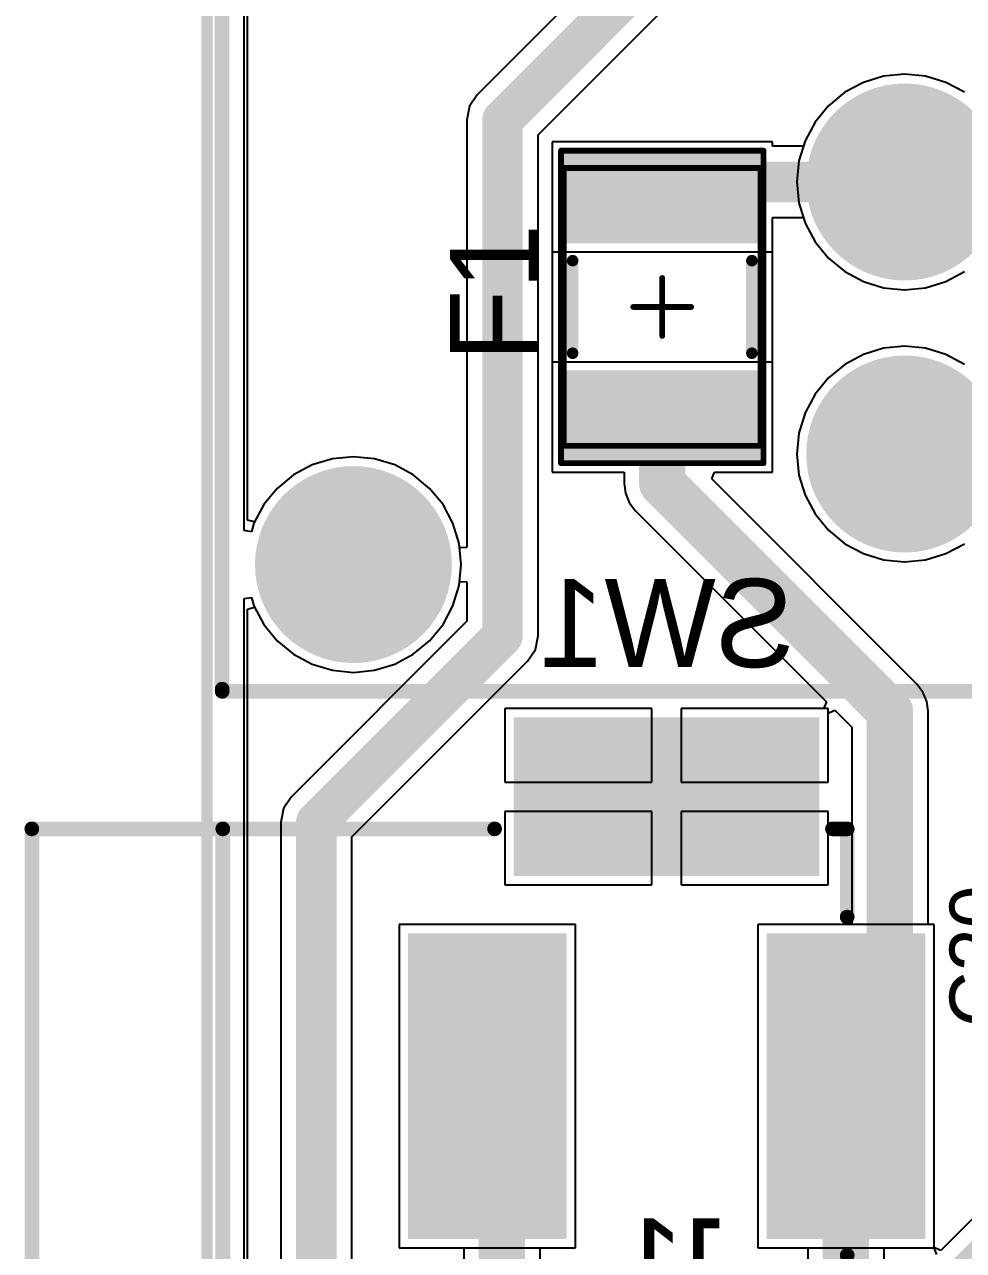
# Model space of a CAD drawing. Header units: millimetres. Extents: x 119.5 to 187.2, y 82 to 144.9.
# Drawn here: x 119.53 to 135.76, y 109.81 to 130.99 of the extents above; entities that cross this region are included whole.
import ezdxf

# ---------------------------------------------------------------- set-up
doc = ezdxf.new("R2010")
doc.units = ezdxf.units.MM
for name, color, linetype in [('BottomLayer', 5, 'Continuous'), ('BottomOverlay', 54, 'Continuous'), ('BottomSolder', 6, 'Continuous'), ('Mechanical1', 6, 'Continuous'), ('Mechanical13', 56, 'Continuous'), ('Mechanical15', 56, 'Continuous'), ('PadHoleLayer', 156, 'Continuous'), ('TopLayer', 1, 'Continuous'), ('TopOverlay', 2, 'Continuous'), ('TopPaste', 8, 'Continuous'), ('TopSolder', 216, 'Continuous')]:
    doc.layers.add(name, color=color, linetype=linetype)

msp = doc.modelspace()

# ---------------------------------------------------------------- linework, layer by layer
at = {"layer": 'BottomLayer'}
for p, q in [((123.386, 122.429), (123.386, 134.111)), ((134.384, 130.097), (134.034, 129.991)), ((134.747, 130.133), (134.384, 130.097)), ((135.11, 130.097), (134.747, 130.133)), ((135.46, 129.991), (135.11, 130.097)), ((134.034, 129.991), (133.712, 129.819)), ((135.782, 129.819), (135.46, 129.991)), ((133.712, 129.819), (133.43, 129.587)), ((133.43, 129.587), (133.198, 129.305)), ((133.198, 129.305), (133.026, 128.983)), ((133.026, 128.983), (132.92, 128.633)), ((132.92, 128.633), (132.884, 128.27)), ((132.884, 128.27), (132.92, 127.907)), ((132.92, 127.907), (133.026, 127.557)), ((133.026, 127.557), (133.198, 127.235)), ((133.198, 127.235), (133.43, 126.953)), ((133.43, 126.953), (133.712, 126.721)), ((133.712, 126.721), (134.034, 126.549)), ((135.46, 126.549), (135.782, 126.721)), ((134.034, 126.549), (134.384, 126.443)), ((135.11, 126.443), (135.46, 126.549)), ((134.384, 126.443), (134.747, 126.407)), ((134.747, 126.407), (135.11, 126.443)), ((134.384, 125.397), (134.034, 125.291)), ((134.747, 125.433), (134.384, 125.397)), ((135.11, 125.397), (134.747, 125.433)), ((135.46, 125.291), (135.11, 125.397)), ((134.034, 125.291), (133.712, 125.119)), ((135.782, 125.119), (135.46, 125.291)), ((133.712, 125.119), (133.43, 124.887)), ((133.43, 124.887), (133.198, 124.605)), ((133.198, 124.605), (133.026, 124.283)), ((133.026, 124.283), (132.92, 123.933)), ((132.92, 123.933), (132.884, 123.57)), ((124.854, 123.487), (124.504, 123.381)), ((125.217, 123.523), (124.854, 123.487)), ((125.58, 123.487), (125.217, 123.523)), ((125.93, 123.381), (125.58, 123.487)), ((132.884, 123.57), (132.92, 123.207)), ((124.504, 123.381), (124.182, 123.209)), ((126.252, 123.209), (125.93, 123.381)), ((124.182, 123.209), (123.9, 122.977)), ((126.534, 122.977), (126.252, 123.209)), ((132.92, 123.207), (133.026, 122.857)), ((123.9, 122.977), (123.668, 122.695)), ((126.766, 122.695), (126.534, 122.977)), ((133.026, 122.857), (133.198, 122.535)), ((123.668, 122.695), (123.509, 122.398)), ((126.938, 122.373), (126.766, 122.695)), ((123.509, 122.398), (123.386, 122.429)), ((133.198, 122.535), (133.43, 122.253)), ((127.044, 122.023), (126.938, 122.373)), ((133.43, 122.253), (133.712, 122.021)), ((127.08, 121.66), (127.044, 122.023)), ((133.712, 122.021), (134.034, 121.849)), ((135.46, 121.849), (135.782, 122.021)), ((134.034, 121.849), (134.384, 121.743)), ((135.11, 121.743), (135.46, 121.849)), ((127.044, 121.297), (127.08, 121.66)), ((134.384, 121.743), (134.747, 121.707)), ((134.747, 121.707), (135.11, 121.743)), ((126.938, 120.947), (127.044, 121.297)), ((126.766, 120.625), (126.938, 120.947)), ((123.386, 120.891), (123.509, 120.922)), ((123.386, 83.287), (123.386, 120.891)), ((123.509, 120.922), (123.668, 120.625)), ((123.668, 120.625), (123.9, 120.343)), ((126.534, 120.343), (126.766, 120.625)), ((123.9, 120.343), (124.182, 120.111)), ((126.252, 120.111), (126.534, 120.343)), ((124.182, 120.111), (124.504, 119.939)), ((125.93, 119.939), (126.252, 120.111)), ((124.504, 119.939), (124.854, 119.833)), ((125.58, 119.833), (125.93, 119.939)), ((124.854, 119.833), (125.217, 119.797)), ((125.217, 119.797), (125.58, 119.833)), ((130.377, 119.173), (127.837, 119.173)), ((127.837, 119.173), (127.837, 117.903)), ((130.377, 117.903), (130.377, 119.173)), ((133.425, 119.173), (130.885, 119.173)), ((130.885, 119.173), (130.885, 117.903)), ((133.425, 117.903), (133.425, 119.173)), ((127.837, 117.903), (130.377, 117.903)), ((130.885, 117.903), (133.425, 117.903)), ((130.377, 117.395), (127.837, 117.395)), ((127.837, 117.395), (127.837, 116.125)), ((130.377, 116.125), (130.377, 117.395)), ((133.425, 117.395), (130.885, 117.395)), ((130.885, 117.395), (130.885, 116.125)), ((133.425, 116.125), (133.425, 117.395)), ((127.837, 116.125), (130.377, 116.125)), ((130.885, 116.125), (133.425, 116.125)), ((129.055, 115.443), (126.007, 115.443)), ((126.007, 115.443), (126.007, 109.855)), ((129.055, 109.855), (129.055, 115.443)), ((135.255, 115.443), (132.207, 115.443)), ((132.207, 115.443), (132.207, 109.855)), ((135.255, 109.855), (135.255, 115.443)), ((126.007, 109.855), (129.055, 109.855)), ((132.207, 109.855), (133.071, 109.855)), ((133.071, 109.855), (133.071, 109.093)), ((134.391, 109.366), (134.391, 109.855)), ((134.391, 109.855), (135.255, 109.855))]:
    msp.add_line(p, q, dxfattribs=at)
for points, const_width in [([(133.947, 128.27, 1), (135.547, 128.27, 1)], 1.6), ([(133.947, 123.57, 1), (135.547, 123.57, 1)], 1.6), ([(124.417, 121.66, 1), (126.017, 121.66, 1)], 1.6), ([(127.025, 112.649, 1), (127.275, 112.649, 1)], 0.25), ([(133.531, 112.649, 1), (133.931, 112.649, 1)], 0.4), ([(127.025, 111.356, 1), (127.275, 111.356, 1)], 0.25), ([(133.404, 111.125, 1), (133.804, 111.125, 1)], 0.4), ([(133.785, 110.744, 1), (134.185, 110.744, 1)], 0.4)]:
    msp.add_lwpolyline(points, format="xyb", close=True, dxfattribs=dict(at, const_width=const_width))
for points, const_width in [([(127.15, 111.356), (127.15, 112.649)], 0.5), ([(133.731, 109.093), (133.731, 112.649)], 0.8), ([(133.604, 111.125), (133.985, 110.744)], 0.8)]:
    msp.add_lwpolyline(points, dxfattribs=dict(at, const_width=const_width))
for points in [[(128.091, 118.919), (128.091, 116.379), (133.171, 118.919), (133.171, 116.379)], [(126.261, 115.189), (126.261, 110.109), (128.801, 115.189), (128.801, 110.109)], [(132.461, 115.189), (132.461, 110.109), (135.001, 115.189), (135.001, 110.109)]]:
    msp.add_solid(points, dxfattribs=at)
at = {"layer": 'BottomOverlay', "const_width": 0.254}
for points in [[(122.947, 119.507), (122.947, 137.07)], [(122.947, 119.47), (136.747, 119.47)], [(119.657, 108.204), (119.657, 117.094)], [(119.657, 117.094), (127.658, 117.094)], [(122.959, 108.204), (122.959, 117.094)], [(133.5, 117.094), (133.754, 117.094)], [(133.754, 115.57), (133.754, 117.094)], [(133.754, 108.204), (133.754, 109.728)]]:
    msp.add_lwpolyline(points, dxfattribs=at)
at = {"layer": 'BottomOverlay', "const_width": 0.127}
for points in [[(122.884, 119.507, 1), (123.011, 119.507, 1)], [(122.884, 119.47, 1), (123.011, 119.47, 1)], [(119.593, 117.094, 1), (119.72, 117.094, 1)], [(119.593, 117.094, 1), (119.72, 117.094, 1)], [(122.895, 117.094, 1), (123.022, 117.094, 1)], [(127.594, 117.094, 1), (127.721, 117.094, 1)], [(133.436, 117.094, 1), (133.563, 117.094, 1)], [(133.69, 117.094, 1), (133.817, 117.094, 1)], [(133.69, 117.094, 1), (133.817, 117.094, 1)], [(133.69, 115.57, 1), (133.817, 115.57, 1)], [(133.69, 109.728, 1), (133.817, 109.728, 1)]]:
    msp.add_lwpolyline(points, format="xyb", close=True, dxfattribs=at)
at = {"layer": 'BottomSolder', "const_width": 1.702}
for points in [[(133.896, 128.27, 1), (135.598, 128.27, 1)], [(133.896, 123.57, 1), (135.598, 123.57, 1)], [(124.366, 121.66, 1), (126.068, 121.66, 1)]]:
    msp.add_lwpolyline(points, format="xyb", close=True, dxfattribs=at)
at = {"layer": 'BottomSolder'}
for points in [[(127.989, 119.021), (127.989, 116.277), (133.273, 119.021), (133.273, 116.277)], [(126.159, 115.291), (126.159, 110.007), (128.903, 115.291), (128.903, 110.007)], [(132.359, 115.291), (132.359, 110.007), (135.103, 115.291), (135.103, 110.007)]]:
    msp.add_solid(points, dxfattribs=at)
at = {"layer": 'Mechanical1', "const_width": 0.2}
msp.add_lwpolyline([(122.686, 82.169), (122.686, 137.287)], dxfattribs=at)
at = {"layer": 'Mechanical13', "const_width": 0.1}
for points in [[(128.856, 128.511), (132.256, 128.511)], [(128.856, 123.711), (128.856, 128.511)], [(132.256, 123.711), (132.256, 128.511)], [(128.856, 123.711), (132.256, 123.711)]]:
    msp.add_lwpolyline(points, dxfattribs=at)
at = {"layer": 'Mechanical13', "const_width": 0.05}
for points in [[(128.831, 128.511, 1), (128.881, 128.511, 1)], [(128.831, 128.511, 1), (128.881, 128.511, 1)], [(132.231, 128.511, 1), (132.281, 128.511, 1)], [(132.231, 128.511, 1), (132.281, 128.511, 1)], [(128.831, 123.711, 1), (128.881, 123.711, 1)], [(128.831, 123.711, 1), (128.881, 123.711, 1)], [(132.231, 123.711, 1), (132.281, 123.711, 1)], [(132.231, 123.711, 1), (132.281, 123.711, 1)]]:
    msp.add_lwpolyline(points, format="xyb", close=True, dxfattribs=at)
at = {"layer": 'Mechanical15', "const_width": 0.1}
for points in [[(128.806, 128.811), (132.306, 128.811)], [(128.806, 123.411), (128.806, 128.811)], [(132.306, 123.411), (132.306, 128.811)], [(130.556, 125.611), (130.556, 126.611)], [(130.056, 126.111), (131.056, 126.111)], [(128.806, 123.411), (132.306, 123.411)]]:
    msp.add_lwpolyline(points, dxfattribs=at)
at = {"layer": 'Mechanical15', "const_width": 0.05}
for points in [[(128.781, 128.811, 1), (128.831, 128.811, 1)], [(128.781, 128.811, 1), (128.831, 128.811, 1)], [(132.281, 128.811, 1), (132.331, 128.811, 1)], [(132.281, 128.811, 1), (132.331, 128.811, 1)], [(130.531, 126.611, 1), (130.581, 126.611, 1)], [(130.031, 126.111, 1), (130.081, 126.111, 1)], [(131.031, 126.111, 1), (131.081, 126.111, 1)], [(130.531, 125.611, 1), (130.581, 125.611, 1)], [(128.781, 123.411, 1), (128.831, 123.411, 1)], [(128.781, 123.411, 1), (128.831, 123.411, 1)], [(132.281, 123.411, 1), (132.331, 123.411, 1)], [(132.281, 123.411, 1), (132.331, 123.411, 1)]]:
    msp.add_lwpolyline(points, format="xyb", close=True, dxfattribs=at)
at = {"layer": 'PadHoleLayer'}
for points, const_width in [([(134.247, 128.27, 1), (135.247, 128.27, 1)], 1), ([(134.247, 123.57, 1), (135.247, 123.57, 1)], 1), ([(124.717, 121.66, 1), (125.717, 121.66, 1)], 1), ([(130.381, 117.649, 1), (130.881, 117.649, 1)], 0.5), ([(133.481, 112.649, 1), (133.981, 112.649, 1)], 0.5), ([(127.306, 112.649, 1), (127.756, 112.649, 1)], 0.45)]:
    msp.add_lwpolyline(points, format="xyb", close=True, dxfattribs=dict(at, const_width=const_width))
at = {"layer": 'TopLayer'}
for p, q in [((123.326, 122.247), (123.326, 134.293)), ((130.986, 133.405), (127.359, 129.778)), ((128.41, 129.087), (131.677, 132.354)), ((134.384, 130.097), (134.034, 129.991)), ((134.747, 130.133), (134.384, 130.097)), ((135.11, 130.097), (134.747, 130.133)), ((135.46, 129.991), (135.11, 130.097)), ((134.034, 129.991), (133.712, 129.819)), ((135.782, 129.819), (135.46, 129.991)), ((127.359, 129.778), (127.225, 129.578)), ((133.712, 129.819), (133.43, 129.587)), ((127.225, 129.578), (127.178, 129.342)), ((133.43, 129.587), (133.198, 129.305)), ((127.178, 129.342), (127.178, 121.957)), ((133.198, 129.305), (133.026, 128.983)), ((128.41, 120.428), (128.41, 129.087)), ((132.46, 128.965), (128.652, 128.965)), ((128.652, 128.965), (128.652, 127.057)), ((132.46, 128.886), (132.46, 128.965)), ((132.996, 128.886), (132.46, 128.886)), ((133.026, 128.983), (132.996, 128.886)), ((132.46, 127.057), (132.46, 127.654)), ((132.46, 127.654), (132.996, 127.654)), ((132.996, 127.654), (133.026, 127.557)), ((133.026, 127.557), (133.198, 127.235)), ((133.198, 127.235), (133.43, 126.953)), ((132.46, 127.057), (128.652, 127.057)), ((128.652, 127.057), (128.652, 125.165)), ((128.652, 127.057), (128.652, 125.165)), ((132.46, 125.165), (132.46, 127.057)), ((132.46, 125.165), (132.46, 127.057)), ((133.43, 126.953), (133.712, 126.721)), ((133.712, 126.721), (134.034, 126.549)), ((135.46, 126.549), (135.782, 126.721)), ((134.034, 126.549), (134.384, 126.443)), ((135.11, 126.443), (135.46, 126.549)), ((134.384, 126.443), (134.747, 126.407)), ((134.747, 126.407), (135.11, 126.443)), ((134.384, 125.397), (134.034, 125.291)), ((134.747, 125.433), (134.384, 125.397)), ((135.11, 125.397), (134.747, 125.433)), ((135.46, 125.291), (135.11, 125.397)), ((134.034, 125.291), (133.712, 125.119)), ((135.782, 125.119), (135.46, 125.291)), ((128.652, 125.165), (132.46, 125.165)), ((128.652, 125.165), (128.652, 123.257)), ((132.46, 123.257), (132.46, 125.165)), ((133.712, 125.119), (133.43, 124.887)), ((133.43, 124.887), (133.198, 124.605)), ((133.198, 124.605), (133.026, 124.283)), ((133.026, 124.283), (132.92, 123.933)), ((132.92, 123.933), (132.884, 123.57)), ((124.854, 123.487), (124.504, 123.381)), ((125.217, 123.523), (124.854, 123.487)), ((125.58, 123.487), (125.217, 123.523)), ((125.93, 123.381), (125.58, 123.487)), ((132.884, 123.57), (132.92, 123.207)), ((124.504, 123.381), (124.182, 123.209)), ((126.252, 123.209), (125.93, 123.381)), ((124.182, 123.209), (123.9, 122.977)), ((126.534, 122.977), (126.252, 123.209)), ((128.652, 123.257), (129.896, 123.257)), ((129.896, 123.257), (129.896, 123.063)), ((129.896, 123.063), (129.896, 123.063)), ((129.896, 123.063), (129.896, 123.063)), ((129.896, 123.063), (129.919, 122.892)), ((131.412, 123.14), (131.461, 123.257)), ((134.959, 119.592), (131.412, 123.14)), ((131.461, 123.257), (132.46, 123.257)), ((132.92, 123.207), (133.026, 122.857)), ((123.9, 122.977), (123.668, 122.695)), ((126.766, 122.695), (126.534, 122.977)), ((129.919, 122.892), (129.985, 122.733)), ((133.026, 122.857), (133.198, 122.535)), ((123.668, 122.695), (123.496, 122.373)), ((126.938, 122.373), (126.766, 122.695)), ((129.985, 122.733), (130.09, 122.597)), ((130.09, 122.597), (133.396, 119.29)), ((133.198, 122.535), (133.43, 122.253)), ((123.452, 122.228), (123.326, 122.247)), ((123.496, 122.373), (123.452, 122.228)), ((127.044, 122.023), (126.938, 122.373)), ((133.43, 122.253), (133.712, 122.021)), ((127.051, 121.951), (127.044, 122.023)), ((133.712, 122.021), (134.034, 121.849)), ((135.46, 121.849), (135.782, 122.021)), ((127.178, 121.957), (127.051, 121.951)), ((134.034, 121.849), (134.384, 121.743)), ((135.11, 121.743), (135.46, 121.849)), ((134.384, 121.743), (134.747, 121.707)), ((134.747, 121.707), (135.11, 121.743)), ((127.044, 121.297), (127.051, 121.369)), ((127.051, 121.369), (127.178, 121.363)), ((126.938, 120.947), (127.044, 121.297)), ((127.178, 121.363), (127.178, 120.683)), ((123.326, 121.073), (123.452, 121.092)), ((123.326, 83.302), (123.326, 121.073)), ((123.452, 121.092), (123.496, 120.947)), ((123.496, 120.947), (123.668, 120.625)), ((126.766, 120.625), (126.938, 120.947)), ((123.668, 120.625), (123.9, 120.343)), ((127.178, 120.683), (124.14, 117.644)), ((126.534, 120.343), (126.766, 120.625)), ((123.9, 120.343), (124.182, 120.111)), ((126.252, 120.111), (126.534, 120.343)), ((128.363, 120.192), (128.41, 120.428)), ((128.41, 120.428), (128.41, 120.428)), ((124.182, 120.111), (124.504, 119.939)), ((125.93, 119.939), (126.252, 120.111)), ((128.229, 119.993), (128.363, 120.192)), ((124.504, 119.939), (124.854, 119.833)), ((125.191, 116.954), (128.229, 119.993)), ((125.58, 119.833), (125.93, 119.939)), ((124.854, 119.833), (125.217, 119.797)), ((125.217, 119.797), (125.58, 119.833)), ((135.064, 119.456), (134.959, 119.592)), ((133.396, 119.29), (133.356, 119.194)), ((135.13, 119.297), (135.064, 119.456)), ((135.153, 119.126), (135.13, 119.297)), ((130.377, 119.173), (127.837, 119.173)), ((127.837, 119.173), (127.837, 117.903)), ((130.377, 117.903), (130.377, 119.173)), ((133.347, 119.173), (130.885, 119.173)), ((130.885, 119.173), (130.885, 117.903)), ((133.356, 119.194), (133.347, 119.173)), ((133.356, 119.194), (133.356, 119.194)), ((133.425, 119.095), (133.446, 119.104)), ((133.425, 117.903), (133.425, 119.095)), ((133.446, 119.104), (133.542, 119.144)), ((133.446, 119.104), (133.446, 119.104)), ((133.542, 119.144), (133.833, 118.853)), ((135.153, 115.443), (135.153, 119.126)), ((133.833, 118.853), (133.833, 115.443)), ((127.837, 117.903), (130.377, 117.903)), ((130.885, 117.903), (133.425, 117.903)), ((124.14, 117.644), (124.006, 117.445)), ((124.006, 117.445), (123.959, 117.209)), ((130.377, 117.395), (127.837, 117.395)), ((127.837, 117.395), (127.837, 116.125)), ((130.377, 116.125), (130.377, 117.395)), ((133.425, 117.395), (130.885, 117.395)), ((130.885, 117.395), (130.885, 116.125)), ((133.425, 116.125), (133.425, 117.395)), ((123.959, 117.209), (123.959, 97.397)), ((125.191, 99.05), (125.191, 116.954)), ((127.837, 116.125), (130.377, 116.125)), ((130.885, 116.125), (133.425, 116.125)), ((129.055, 115.443), (126.007, 115.443)), ((126.007, 115.443), (126.007, 109.855)), ((129.055, 109.855), (129.055, 115.443)), ((133.833, 115.443), (132.207, 115.443)), ((132.207, 115.443), (132.207, 109.855)), ((135.255, 115.443), (135.153, 115.443)), ((135.255, 109.859), (135.255, 115.443)), ((136.41, 110.848), (135.372, 109.81)), ((126.007, 109.855), (127.125, 109.855)), ((127.125, 109.855), (127.125, 108.308)), ((128.445, 108.581), (128.445, 109.855)), ((128.445, 109.855), (129.055, 109.855)), ((132.207, 109.855), (135.251, 109.855)), ((135.251, 109.855), (135.251, 109.855)), ((135.251, 109.855), (135.251, 109.855)), ((135.251, 109.855), (135.3, 109.738)), ((135.334, 109.826), (135.255, 109.859)), ((135.372, 109.81), (135.334, 109.826))]:
    msp.add_line(p, q, dxfattribs=at)
for points, const_width in [([(127.794, 129.342), (131.422, 132.97)], 0.7), ([(127.794, 120.428), (127.794, 129.342)], 0.7), ([(130.81, 128.27), (134.747, 128.27)], 0.7), ([(130.556, 123.063), (130.556, 124.084)], 0.8), ([(130.556, 123.063), (134.493, 119.126)], 0.8), ([(124.575, 117.209), (127.794, 120.428)], 0.7), ([(134.493, 114.796), (134.493, 119.126)], 0.8), ([(124.575, 97.397), (124.575, 117.209)], 0.7), ([(133.858, 114.161), (134.493, 114.796)], 0.8), ([(133.858, 113.157), (133.858, 114.161)], 0.8), ([(127.785, 108.308), (127.785, 111.356)], 0.8), ([(134.493, 108.204), (137.287, 110.998)], 0.5)]:
    msp.add_lwpolyline(points, dxfattribs=dict(at, const_width=const_width))
for points, const_width in [([(133.947, 128.27, 1), (135.547, 128.27, 1)], 1.6), ([(127.619, 129.342, 1), (127.969, 129.342, 1)], 0.35), ([(127.619, 129.342, 1), (127.969, 129.342, 1)], 0.35), ([(130.635, 128.27, 1), (130.985, 128.27, 1)], 0.35), ([(134.572, 128.27, 1), (134.922, 128.27, 1)], 0.35), ([(133.947, 123.57, 1), (135.547, 123.57, 1)], 1.6), ([(130.356, 124.084, 1), (130.756, 124.084, 1)], 0.4), ([(130.356, 123.063, 1), (130.756, 123.063, 1)], 0.4), ([(130.356, 123.063, 1), (130.756, 123.063, 1)], 0.4), ([(124.417, 121.66, 1), (126.017, 121.66, 1)], 1.6), ([(127.619, 120.428, 1), (127.969, 120.428, 1)], 0.35), ([(127.619, 120.428, 1), (127.969, 120.428, 1)], 0.35), ([(134.293, 119.126, 1), (134.693, 119.126, 1)], 0.4), ([(134.293, 119.126, 1), (134.693, 119.126, 1)], 0.4), ([(124.4, 117.209, 1), (124.75, 117.209, 1)], 0.35), ([(124.4, 117.209, 1), (124.75, 117.209, 1)], 0.35), ([(134.293, 114.796, 1), (134.693, 114.796, 1)], 0.4), ([(134.293, 114.796, 1), (134.693, 114.796, 1)], 0.4), ([(133.658, 114.161, 1), (134.058, 114.161, 1)], 0.4), ([(133.658, 114.161, 1), (134.058, 114.161, 1)], 0.4), ([(133.658, 113.157, 1), (134.058, 113.157, 1)], 0.4), ([(127.585, 111.356, 1), (127.985, 111.356, 1)], 0.4)]:
    msp.add_lwpolyline(points, format="xyb", close=True, dxfattribs=dict(at, const_width=const_width))
for points in [[(132.206, 128.711), (128.906, 128.711), (132.206, 127.311), (128.906, 127.311)], [(132.206, 124.911), (128.906, 124.911), (132.206, 123.511), (128.906, 123.511)], [(128.091, 118.919), (128.091, 116.379), (133.171, 118.919), (133.171, 116.379)], [(126.261, 115.189), (126.261, 110.109), (128.801, 115.189), (128.801, 110.109)], [(132.461, 115.189), (132.461, 110.109), (135.001, 115.189), (135.001, 110.109)]]:
    msp.add_solid(points, dxfattribs=at)
at = {"layer": 'TopOverlay', "const_width": 0.2}
for points in [[(129.006, 125.311), (129.006, 126.911)], [(132.106, 125.311), (132.106, 126.911)]]:
    msp.add_lwpolyline(points, dxfattribs=at)
at = {"layer": 'TopOverlay', "const_width": 0.1}
for points in [[(128.956, 126.911, 1), (129.056, 126.911, 1)], [(132.056, 126.911, 1), (132.156, 126.911, 1)], [(128.956, 125.311, 1), (129.056, 125.311, 1)], [(132.056, 125.311, 1), (132.156, 125.311, 1)]]:
    msp.add_lwpolyline(points, format="xyb", close=True, dxfattribs=at)
at = {"layer": 'TopPaste'}
for points in [[(132.206, 128.711), (128.906, 128.711), (132.206, 127.311), (128.906, 127.311)], [(132.206, 124.911), (128.906, 124.911), (132.206, 123.511), (128.906, 123.511)]]:
    msp.add_solid(points, dxfattribs=at)
at = {"layer": 'TopSolder', "const_width": 1.702}
for points in [[(133.896, 128.27, 1), (135.598, 128.27, 1)], [(133.896, 123.57, 1), (135.598, 123.57, 1)], [(124.366, 121.66, 1), (126.068, 121.66, 1)]]:
    msp.add_lwpolyline(points, format="xyb", close=True, dxfattribs=at)
at = {"layer": 'TopSolder'}
for points in [[(132.308, 128.813), (128.804, 128.813), (132.308, 127.209), (128.804, 127.209)], [(132.308, 125.013), (128.804, 125.013), (132.308, 123.409), (128.804, 123.409)], [(127.989, 119.021), (127.989, 116.277), (133.273, 119.021), (133.273, 116.277)], [(126.159, 115.291), (126.159, 110.007), (128.903, 115.291), (128.903, 110.007)], [(132.359, 115.291), (132.359, 110.007), (135.103, 115.291), (135.103, 110.007)]]:
    msp.add_solid(points, dxfattribs=at)

# ---------------------------------------------------------------- texts
at = {"layer": 'BottomOverlay', "text_generation_flag": 2}
msp.add_text('SW1', height=1.524, dxfattribs=at).set_placement((132.842, 119.888))
msp.add_text('J1', height=1.524, rotation=360, dxfattribs=at).set_placement((131.953, 108.839))
at = {"layer": 'TopOverlay'}
for s, height, p in [('F1', 1.524, (128.41, 125.165)), ('C20', 1, (136.525, 113.665))]:
    msp.add_text(s, height=height, rotation=90, dxfattribs=at).set_placement(p)

doc.saveas('drawing.dxf')
